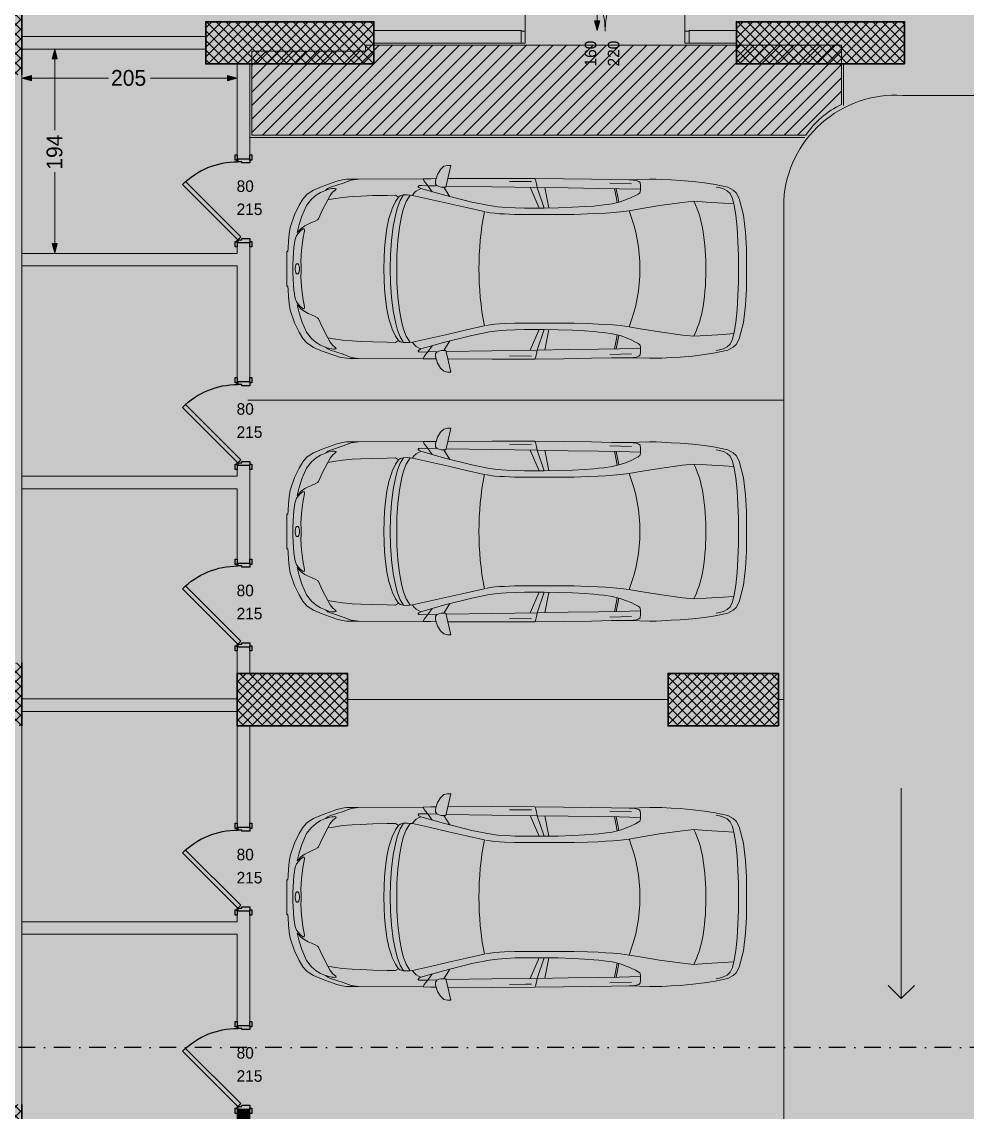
# Model space of a CAD drawing. Header units: millimetres. Extents: x 635850 to 824661, y -5878409 to -5774454.
# Drawn here: x 788154 to 797150, y -5846145 to -5835769 of the extents above; entities that cross this region are included whole.
import ezdxf

# ---------------------------------------------------------------- set-up
doc = ezdxf.new("R2010")
doc.units = ezdxf.units.MM
doc.header["$MEASUREMENT"] = 0
doc.linetypes.add('Dot & Dashed', pattern=[335.138881, 158.75, -88.194444, 0, -88.194437])
for name, color, linetype, lineweight, true_color in [('A - Ndertesa 1 - Veturat_Pen_No__102', 7, 'Continuous', 13, 0xcccccc), ('A - Ndertesa 10 - 2D Drafting_Pen_No__102', 7, 'Continuous', 13, 0xcccccc), ('A - Ndertesa 10 - Dimensionimi Bazik _Pen_No__102', 7, 'Continuous', 13, 0xcccccc), ('A - Ndertesa 10 - Dimensionimi Bazik _Pen_No__82', 7, 'Continuous', 20, 0xaaaaaa), ('A - Ndertesa 10 - Muret_Pen_No__102', 7, 'Continuous', 13, 0xcccccc), ('A - Ndertesa 10 - Prerjet_Pen_No__48', 7, 'Continuous', 25, 0xa80f02), ('A - Ndertesa 10 - Veturat_Pen_No__102', 7, 'Continuous', 13, 0xcccccc), ('A - Ndertesa 10 -Fill Zone_Pen_No__102', 7, 'Continuous', 13, 0xcccccc), ('ARCHICAD Door Markers_Pen_No__112', 7, 'Continuous', 13, 0xd5aaaa)]:
    doc.layers.add(name, color=color, linetype=linetype, lineweight=lineweight, true_color=true_color)
for name, color, linetype in [('A - Ndertesa 10 - 2D Drafting', 7, 'Continuous'), ('A - Ndertesa 10 - Dimensionimi Bazik', 7, 'Continuous'), ('A - Ndertesa 10 - Muret', 7, 'Continuous'), ('A - Ndertesa 10 - Prerjet', 7, 'Continuous'), ('A - Ndertesa 10 - Shtyllat', 7, 'Continuous'), ('ARCHICAD Door Markers', 7, 'Continuous'), ('ARCHICAD Doors', 7, 'Continuous')]:
    doc.layers.add(name, color=color, linetype=linetype)
for name, color, linetype, lineweight in [('A - Ndertesa 10 - 2D Drafting_Pen_No__121', 255, 'Continuous', 0), ('A - Ndertesa 10 - Muret_Pen_No__101', 252, 'Continuous', 13), ('A - Ndertesa 10 - Shtyllat_Pen_No__101', 252, 'Continuous', 13), ('A - Ndertesa 10 - Shtyllat_Pen_No__22', 8, 'Continuous', 35), ('ARCHICAD Doors_Pen_No__101', 252, 'Continuous', 13), ('ARCHICAD Doors_Pen_No__42', 8, 'Continuous', 25)]:
    doc.layers.add(name, color=color, linetype=linetype, lineweight=lineweight)
doc.styles.add('GENERATED_STYLE_1', font='GOTHIC.TTF')
doc.dimstyles.new('GENERATED_STYLE__1', dxfattribs={"dimtxt": 150, "dimasz": 91.78744, "dimexe": 0.18, "dimexo": 0.0625, "dimgap": 0, "dimtad": 0, "dimdec": 0, "dimlfac": 0.1, "dimzin": 0, "dimdsep": 46, "dimtxsty": 'GENERATED_STYLE_1', "dimblk": 'ARROWHEAD_5', "dimblk1": 'ARROWHEAD_5', "dimblk2": 'ARROWHEAD_5', "dimcen": 0.09, "dimse1": 1, "dimse2": 1, "dimclrd": 256, "dimclre": 256, "dimclrt": 256, "dimadec": 0, "dimazin": 0, "dimtfac": 1, "dimtdec": 4, "dimtmove": 0, "dimatfit": 3, "dimfxl": 0, "dimtolj": 1, "dimtzin": 0, "dimarcsym": 0})
doc.dimstyles.new('GENERATED_STYLE__2', dxfattribs={"dimtxt": 150, "dimasz": 91.78744, "dimexe": 0.18, "dimexo": 0.0625, "dimgap": 0, "dimtad": 0, "dimtih": 1, "dimtoh": 1, "dimdec": 0, "dimlfac": 0.1, "dimzin": 0, "dimdsep": 46, "dimtxsty": 'GENERATED_STYLE_1', "dimblk": 'ARROWHEAD_5', "dimblk1": 'ARROWHEAD_5', "dimblk2": 'ARROWHEAD_5', "dimcen": 0.09, "dimse1": 1, "dimse2": 1, "dimclrd": 256, "dimclre": 256, "dimclrt": 256, "dimadec": 0, "dimazin": 0, "dimtfac": 1, "dimtdec": 4, "dimtmove": 0, "dimatfit": 3, "dimfxl": 0, "dimtolj": 1, "dimtzin": 0, "dimarcsym": 0})
pattern_1 = [(45, (664183.82, -5827429.525), (-45.96194, 45.96194), []), (135, (664183.82, -5827429.525), (45.96194, 45.96194), [])]

# ---------------------------------------------------------------- blocks, each defined once
blk = doc.blocks.new('Wall_313', base_point=(787904, -5876559))
at = {"layer": 'A - Ndertesa 10 - Muret_Pen_No__101', "color": 252, "linetype": 'Continuous', "lineweight": 13, "flags": 128}
for points in [[(788154, -5841869), (788154, -5836272)], [(788154, -5846070), (788154, -5842469)]]:
    blk.add_lwpolyline(points, dxfattribs=at)
blk = doc.blocks.new('Double Door 25_2')
at = {"layer": 'ARCHICAD Doors_Pen_No__101', "color": 252, "linetype": 'Continuous', "lineweight": 13}
for p, q in [((-760, 0), (-760, 760)), ((760, 0), (760, 760)), ((-800, 5), (-837, 5)), ((-800, 5), (-837, 5)), ((-800, 0), (-800, 5)), ((-800, 0), (-800, 5)), ((-760, 0), (-800, 0)), ((-800, 0), (-800, -115)), ((-800, -115), (-800, 0)), ((-800, -115), (-800, 0)), ((-760, -115), (-760, 0)), ((800, 0), (760, 0)), ((760, 0), (760, -115)), ((800, 0), (800, 5)), ((800, 0), (800, 5)), ((800, 5), (837, 5)), ((800, 5), (837, 5)), ((800, -115), (800, 0)), ((800, -115), (800, 0)), ((800, -115), (800, 0)), ((-800, -115), (-837, -115)), ((-800, -115), (-837, -115)), ((-800, -115), (-760, -115)), ((760, -115), (800, -115)), ((800, -115), (837, -115)), ((800, -115), (837, -115))]:
    blk.add_line(p, q, dxfattribs=at)
for centre, start, end in [((-760, 0), 0, 90), ((760, 0), 90, 180)]:
    blk.add_arc(centre, 760, start, end, dxfattribs=at)
blk = doc.blocks.new('D Marker 25_26')
at = {"layer": 'ARCHICAD Door Markers_Pen_No__112', "color": 9, "lineweight": 13, "true_color": 0xd5aaaa, "char_height": 110, "attachment_point": 7, "rotation": 270, "style": 'GENERATED_STYLE_1'}
for s, insert in [('\\A1;{\\pql;\\pt0;\\fCentury Gothic|b0|i0|c0|p34;220\\fCentury Gothic|b0|i0|c0|p34;\\A1{\\H.66x;\\S^  ;}\\fCentury Gothic|b0|i0|c0|p34;\\fCentury Gothic|b0|i0|c0|p34;}', (-168, 222)), ('\\A1;{\\pql;\\pt0;\\fCentury Gothic|b0|i0|c0|p34;160\\fCentury Gothic|b0|i0|c0|p34;\\A1{\\H.66x;\\S^  ;}\\fCentury Gothic|b0|i0|c0|p34;\\fCentury Gothic|b0|i0|c0|p34;}', (52, 222))]:
    blk.add_mtext(s, dxfattribs=dict(at, insert=insert))
blk = doc.blocks.new('Wall_325', base_point=(796410, -5835972))
at = {"layer": 'A - Ndertesa 10 - Muret_Pen_No__102', "linetype": 'Continuous', "lineweight": 0, "true_color": 0xcccccc}
for points in [[(791504, -5835852), (791504, -5835972), (792904, -5835972), (792904, -5835852)], [(794504, -5835972), (794954, -5835972), (794954, -5835852), (794504, -5835852)]]:
    blk.add_hatch(color=254, dxfattribs=at).paths.add_polyline_path(points)
at = {"layer": 'A - Ndertesa 10 - Muret_Pen_No__101', "color": 252, "linetype": 'Continuous', "lineweight": 13}
for p, q in [((792904, -5835852), (792867, -5835852)), ((792904, -5835857), (792904, -5835852)), ((792904, -5835972), (792904, -5835857)), ((794504, -5835852), (794541, -5835852)), ((794504, -5835857), (794504, -5835852)), ((794504, -5835972), (794504, -5835857)), ((792904, -5835972), (792867, -5835972)), ((794504, -5835972), (794541, -5835972))]:
    blk.add_line(p, q, dxfattribs=at)
at = {"layer": 'A - Ndertesa 10 - Muret_Pen_No__101', "color": 252, "linetype": 'Continuous', "lineweight": 13, "flags": 128}
for points in [[(792904, -5835852), (791504, -5835852)], [(794954, -5835852), (794504, -5835852)], [(791504, -5835972), (792904, -5835972)], [(794504, -5835972), (794954, -5835972)]]:
    blk.add_lwpolyline(points, dxfattribs=at)
at = {"layer": 'ARCHICAD Door Markers', "color": 161, "lineweight": 25, "true_color": 0x40a5ff, "rotation": 180}
blk.add_blockref('D Marker 25_26', (793704, -5835972), dxfattribs=at)
at = {"layer": 'ARCHICAD Doors', "color": 21, "linetype": 'Continuous', "lineweight": 18, "true_color": 0xff9955, "xscale": -1, "zscale": 1000}
blk.add_blockref('Double Door 25_2', (793704, -5835857), dxfattribs=at)
blk = doc.blocks.new('Door 25_5')
at = {"layer": 'ARCHICAD Doors_Pen_No__101', "color": 252, "linetype": 'Continuous', "lineweight": 13}
for p, q in [((-400, 5), (-437, 5)), ((-400, 5), (-437, 5)), ((-400, 0), (-400, 5)), ((-400, 0), (-400, 5)), ((-400, -115), (-400, 0)), ((-400, -115), (-400, 0)), ((400, 0), (400, 5)), ((400, 0), (400, 5)), ((400, 5), (437, 5)), ((400, 5), (437, 5)), ((400, -115), (400, 0)), ((400, -115), (400, 0)), ((-400, -115), (-437, -115)), ((-400, -115), (-437, -115)), ((400, -115), (437, -115)), ((400, -115), (437, -115))]:
    blk.add_line(p, q, dxfattribs=at)
at = {"layer": 'ARCHICAD Doors_Pen_No__42', "color": 8, "linetype": 'Continuous', "lineweight": 25}
for p, q in [((-182, 498), (-154, 526)), ((-154, 526), (372, 0)), ((344, -28), (-182, 498)), ((-387, 24), (-437, 24)), ((-437, 24), (-437, 5)), ((-437, 5), (-387, 5)), ((-375, 5), (-400, 5)), ((-400, 5), (-400, 0)), ((-400, 0), (-375, 0)), ((-372, 0), (-400, 0)), ((-400, 0), (-400, -115)), ((-387, 5), (-387, 24)), ((-375, 0), (-375, 5)), ((-372, -40), (-372, 0)), ((372, 0), (344, -28)), ((400, 0), (372, 0)), ((372, 0), (372, -40)), ((400, 5), (375, 5)), ((375, 5), (375, 0)), ((375, 0), (400, 0)), ((437, 24), (387, 24)), ((387, 24), (387, 5)), ((387, 5), (437, 5)), ((400, 0), (400, 5)), ((400, -115), (400, 0)), ((437, 5), (437, 24)), ((-360, -40), (-372, -40)), ((-360, -115), (-360, -40)), ((372, -40), (360, -40)), ((360, -40), (360, -115)), ((-387, -115), (-437, -115)), ((-437, -115), (-437, -134)), ((-437, -134), (-387, -134)), ((-400, -115), (-360, -115)), ((-387, -134), (-387, -115)), ((360, -115), (400, -115)), ((437, -115), (387, -115)), ((387, -115), (387, -134)), ((387, -134), (437, -134)), ((437, -134), (437, -115))]:
    blk.add_line(p, q, dxfattribs=at)
blk.add_arc((372, 0), 744, 135, 180, dxfattribs=at)
blk = doc.blocks.new('D Marker 25_13')
at = {"layer": 'ARCHICAD Door Markers_Pen_No__112', "color": 9, "lineweight": 13, "true_color": 0xd5aaaa, "char_height": 110, "attachment_point": 7, "rotation": 90, "style": 'GENERATED_STYLE_1'}
for s, insert in [('\\A1;{\\pql;\\pt0;\\fCentury Gothic|b0|i0|c0|p34;215\\fCentury Gothic|b0|i0|c0|p34;\\A1{\\H.66x;\\S^  ;}\\fCentury Gothic|b0|i0|c0|p34;\\fCentury Gothic|b0|i0|c0|p34;}', (168, -126)), ('\\A1;{\\pql;\\pt0;\\fCentury Gothic|b0|i0|c0|p34;80\\fCentury Gothic|b0|i0|c0|p34;\\A1{\\H.66x;\\S^  ;}\\fCentury Gothic|b0|i0|c0|p34;\\fCentury Gothic|b0|i0|c0|p34;}', (-52, -126))]:
    blk.add_mtext(s, dxfattribs=dict(at, insert=insert))
blk = doc.blocks.new('Wall_330', base_point=(790204, -5836029))
at = {"layer": 'A - Ndertesa 10 - Muret_Pen_No__102', "linetype": 'Continuous', "lineweight": 0, "true_color": 0xcccccc}
for points in [[(790324, -5836169), (790204, -5836169), (790204, -5837072), (790324, -5837072)], [(790324, -5837872), (790204, -5837872), (790204, -5839192), (790324, -5839192)], [(790324, -5839992), (790204, -5839992), (790204, -5840919), (790324, -5840919)], [(790204, -5841969), (790324, -5841969), (790324, -5841719), (790204, -5841719)], [(790324, -5842469), (790204, -5842469), (790204, -5843432), (790324, -5843432)], [(790324, -5844232), (790204, -5844232), (790204, -5845319), (790324, -5845319)], [(790204, -5846219), (790324, -5846219), (790324, -5846119), (790204, -5846119)]]:
    blk.add_hatch(color=254, dxfattribs=at).paths.add_polyline_path(points)
at = {"layer": 'A - Ndertesa 10 - Muret_Pen_No__101', "color": 252, "linetype": 'Continuous', "lineweight": 13}
for p, q in [((790204, -5837072), (790204, -5837035)), ((790209, -5837072), (790204, -5837072)), ((790324, -5837072), (790209, -5837072)), ((790324, -5837072), (790324, -5837035)), ((790204, -5837872), (790204, -5837909)), ((790209, -5837872), (790204, -5837872)), ((790324, -5837872), (790209, -5837872)), ((790324, -5837872), (790324, -5837909)), ((790204, -5839192), (790204, -5839155)), ((790209, -5839192), (790204, -5839192)), ((790324, -5839192), (790209, -5839192)), ((790324, -5839192), (790324, -5839155)), ((790204, -5839992), (790204, -5840029)), ((790209, -5839992), (790204, -5839992)), ((790324, -5839992), (790209, -5839992)), ((790324, -5839992), (790324, -5840029)), ((790204, -5840919), (790204, -5840882)), ((790324, -5840919), (790324, -5840882)), ((790209, -5840919), (790204, -5840919)), ((790324, -5840919), (790209, -5840919)), ((790204, -5841719), (790204, -5841756)), ((790209, -5841719), (790204, -5841719)), ((790324, -5841719), (790209, -5841719)), ((790324, -5841719), (790324, -5841756)), ((790204, -5843432), (790204, -5843395)), ((790324, -5843432), (790324, -5843395)), ((790209, -5843432), (790204, -5843432)), ((790324, -5843432), (790209, -5843432)), ((790204, -5844232), (790204, -5844269)), ((790209, -5844232), (790204, -5844232)), ((790324, -5844232), (790209, -5844232)), ((790324, -5844232), (790324, -5844269)), ((790204, -5845319), (790204, -5845282)), ((790209, -5845319), (790204, -5845319)), ((790324, -5845319), (790209, -5845319)), ((790324, -5845319), (790324, -5845282)), ((790204, -5846119), (790204, -5846156)), ((790209, -5846119), (790204, -5846119)), ((790324, -5846119), (790209, -5846119)), ((790324, -5846119), (790324, -5846156))]:
    blk.add_line(p, q, dxfattribs=at)
at = {"layer": 'A - Ndertesa 10 - Muret_Pen_No__101', "color": 252, "linetype": 'Continuous', "lineweight": 13, "flags": 128}
for points in [[(790204, -5836169), (790204, -5837072)], [(790324, -5837072), (790324, -5836169)], [(790204, -5837872), (790204, -5837972)], [(790324, -5839192), (790324, -5837872)], [(790204, -5838092), (790204, -5839192)], [(790204, -5839992), (790204, -5840092)], [(790324, -5840919), (790324, -5839992)], [(790204, -5840212), (790204, -5840919)], [(790204, -5841719), (790204, -5841969)], [(790324, -5841969), (790324, -5841719)], [(790204, -5842469), (790204, -5843432)], [(790324, -5843432), (790324, -5842469)], [(790204, -5844232), (790204, -5844332)], [(790324, -5845319), (790324, -5844232)], [(790204, -5844452), (790204, -5845319)], [(790204, -5846119), (790204, -5846219)], [(790324, -5846219), (790324, -5846119)]]:
    blk.add_lwpolyline(points, dxfattribs=at)
at = {"layer": 'ARCHICAD Door Markers', "color": 161, "lineweight": 25, "true_color": 0x40a5ff, "rotation": 270}
for p in [(790324, -5837472), (790324, -5839592), (790324, -5841319), (790324, -5843832), (790324, -5845719)]:
    blk.add_blockref('D Marker 25_13', p, dxfattribs=at)
at = {"layer": 'ARCHICAD Doors', "color": 7, "linetype": 'Continuous', "lineweight": 13, "xscale": -1, "zscale": 1000, "rotation": 90}
for p in [(790209, -5837472), (790209, -5839592), (790209, -5841319), (790209, -5843832), (790209, -5845719)]:
    blk.add_blockref('Door 25_5', p, dxfattribs=at)
blk = doc.blocks.new('Wall_331', base_point=(790204, -5837972))
at = {"layer": 'A - Ndertesa 10 - Muret_Pen_No__102', "linetype": 'Continuous', "lineweight": 0, "true_color": 0xcccccc}
blk.add_hatch(color=254, dxfattribs=at).paths.add_polyline_path([(790204, -5837972), (788154, -5837972), (788154, -5838092), (790204, -5838092)])
at = {"layer": 'A - Ndertesa 10 - Muret_Pen_No__101', "color": 252, "linetype": 'Continuous', "lineweight": 13, "flags": 128}
for points in [[(790204, -5837972), (788154, -5837972)], [(788154, -5837972), (788154, -5838092)], [(788154, -5838092), (790204, -5838092)]]:
    blk.add_lwpolyline(points, dxfattribs=at)
blk = doc.blocks.new('Wall_332', base_point=(790204, -5840092))
at = {"layer": 'A - Ndertesa 10 - Muret_Pen_No__102', "linetype": 'Continuous', "lineweight": 0, "true_color": 0xcccccc}
blk.add_hatch(color=254, dxfattribs=at).paths.add_polyline_path([(790204, -5840092), (788154, -5840092), (788154, -5840212), (790204, -5840212)])
at = {"layer": 'A - Ndertesa 10 - Muret_Pen_No__101', "color": 252, "linetype": 'Continuous', "lineweight": 13, "flags": 128}
for points in [[(790204, -5840092), (788154, -5840092)], [(788154, -5840092), (788154, -5840212)], [(788154, -5840212), (790204, -5840212)]]:
    blk.add_lwpolyline(points, dxfattribs=at)
blk = doc.blocks.new('Wall_333', base_point=(790204, -5842212))
at = {"layer": 'A - Ndertesa 10 - Muret_Pen_No__102', "linetype": 'Continuous', "lineweight": 0, "true_color": 0xcccccc}
blk.add_hatch(color=254, dxfattribs=at).paths.add_polyline_path([(790204, -5842212), (788154, -5842212), (788154, -5842332), (790204, -5842332)])
at = {"layer": 'A - Ndertesa 10 - Muret_Pen_No__101', "color": 252, "linetype": 'Continuous', "lineweight": 13, "flags": 128}
for points in [[(790204, -5842212), (788154, -5842212)], [(788154, -5842332), (790204, -5842332)]]:
    blk.add_lwpolyline(points, dxfattribs=at)
blk = doc.blocks.new('Wall_334', base_point=(790204, -5844332))
at = {"layer": 'A - Ndertesa 10 - Muret_Pen_No__102', "linetype": 'Continuous', "lineweight": 0, "true_color": 0xcccccc}
blk.add_hatch(color=254, dxfattribs=at).paths.add_polyline_path([(790204, -5844332), (788154, -5844332), (788154, -5844452), (790204, -5844452)])
at = {"layer": 'A - Ndertesa 10 - Muret_Pen_No__101', "color": 252, "linetype": 'Continuous', "lineweight": 13, "flags": 128}
for points in [[(790204, -5844332), (788154, -5844332)], [(788154, -5844332), (788154, -5844452)], [(788154, -5844452), (790204, -5844452)]]:
    blk.add_lwpolyline(points, dxfattribs=at)
blk = doc.blocks.new('Wall_356', base_point=(789904, -5836029))
at = {"layer": 'A - Ndertesa 10 - Muret_Pen_No__102', "linetype": 'Continuous', "lineweight": 0, "true_color": 0xcccccc}
blk.add_hatch(color=254, dxfattribs=at).paths.add_polyline_path([(789904, -5835909), (788154, -5835909), (788154, -5836029), (789904, -5836029)])
at = {"layer": 'A - Ndertesa 10 - Muret_Pen_No__101', "color": 252, "linetype": 'Continuous', "lineweight": 13, "flags": 128}
for points in [[(789904, -5835909), (788154, -5835909)], [(788154, -5836029), (789904, -5836029)]]:
    blk.add_lwpolyline(points, dxfattribs=at)
blk = doc.blocks.new('Column_354', base_point=(790704, -5835969))
at = {"layer": 'A - Ndertesa 10 - Shtyllat_Pen_No__101', "linetype": 'Continuous', "lineweight": 13}
h = blk.add_hatch(dxfattribs=at)
h.set_pattern_fill('Concrete_Block', color=252, style=0, pattern_type=2)
h.set_pattern_definition(pattern_1)
h.paths.add_polyline_path([(791504, -5836169), (791504, -5835769), (789904, -5835769), (789904, -5836169)])
at = {"layer": 'A - Ndertesa 10 - Shtyllat_Pen_No__22', "color": 8, "linetype": 'Continuous', "lineweight": 35, "flags": 128}
blk.add_lwpolyline([(791504, -5836169), (791504, -5835769), (789904, -5835769), (789904, -5836169)], close=True, dxfattribs=at)
blk = doc.blocks.new('Column_356', base_point=(795754, -5835969))
at = {"layer": 'A - Ndertesa 10 - Shtyllat_Pen_No__101', "linetype": 'Continuous', "lineweight": 13}
h = blk.add_hatch(dxfattribs=at)
h.set_pattern_fill('Concrete_Block', color=252, style=0, pattern_type=2)
h.set_pattern_definition(pattern_1)
h.paths.add_polyline_path([(796554, -5836169), (796554, -5835769), (794954, -5835769), (794954, -5836169)])
at = {"layer": 'A - Ndertesa 10 - Shtyllat_Pen_No__22', "color": 8, "linetype": 'Continuous', "lineweight": 35, "flags": 128}
blk.add_lwpolyline([(796554, -5836169), (796554, -5835769), (794954, -5835769), (794954, -5836169)], close=True, dxfattribs=at)
blk = doc.blocks.new('Column_358', base_point=(790729, -5842219))
at = {"layer": 'A - Ndertesa 10 - Shtyllat_Pen_No__101', "linetype": 'Continuous', "lineweight": 13}
h = blk.add_hatch(dxfattribs=at)
h.set_pattern_fill('Concrete_Block', color=252, style=0, pattern_type=2)
h.set_pattern_definition(pattern_1)
h.paths.add_polyline_path([(791254, -5842469), (791254, -5841969), (790204, -5841969), (790204, -5842469)])
at = {"layer": 'A - Ndertesa 10 - Shtyllat_Pen_No__22', "color": 8, "linetype": 'Continuous', "lineweight": 35, "flags": 128}
blk.add_lwpolyline([(791254, -5842469), (791254, -5841969), (790204, -5841969), (790204, -5842469)], close=True, dxfattribs=at)
blk = doc.blocks.new('Column_359', base_point=(794829, -5842219))
at = {"layer": 'A - Ndertesa 10 - Shtyllat_Pen_No__101', "linetype": 'Continuous', "lineweight": 13}
h = blk.add_hatch(dxfattribs=at)
h.set_pattern_fill('Concrete_Block', color=252, style=0, pattern_type=2)
h.set_pattern_definition(pattern_1)
h.paths.add_polyline_path([(795354, -5842469), (795354, -5841969), (794304, -5841969), (794304, -5842469)])
at = {"layer": 'A - Ndertesa 10 - Shtyllat_Pen_No__22', "color": 8, "linetype": 'Continuous', "lineweight": 35, "flags": 128}
blk.add_lwpolyline([(795354, -5842469), (795354, -5841969), (794304, -5841969), (794304, -5842469)], close=True, dxfattribs=at)
blk = doc.blocks.new('Column_383', base_point=(788029, -5842169))
at = {"layer": 'A - Ndertesa 10 - Shtyllat_Pen_No__101', "linetype": 'Continuous', "lineweight": 13}
h = blk.add_hatch(dxfattribs=at)
h.set_pattern_fill('Concrete_Block', color=252, style=0, pattern_type=2)
h.set_pattern_definition(pattern_1)
h.paths.add_polyline_path([(787904, -5841869), (787904, -5842469), (788154, -5842469), (788154, -5841869)])
at = {"layer": 'A - Ndertesa 10 - Shtyllat_Pen_No__22', "color": 8, "linetype": 'Continuous', "lineweight": 35, "flags": 128}
for points in [[(787904, -5841869), (787904, -5842469)], [(788154, -5842469), (788154, -5841869)]]:
    blk.add_lwpolyline(points, dxfattribs=at)
blk = doc.blocks.new('Column_384', base_point=(788029, -5846370))
at = {"layer": 'A - Ndertesa 10 - Shtyllat_Pen_No__101', "linetype": 'Continuous', "lineweight": 13}
h = blk.add_hatch(dxfattribs=at)
h.set_pattern_fill('Concrete_Block', color=252, style=0, pattern_type=2)
h.set_pattern_definition(pattern_1)
h.paths.add_polyline_path([(787904, -5846070), (787904, -5846670), (788154, -5846670), (788154, -5846070)])
at = {"layer": 'A - Ndertesa 10 - Shtyllat_Pen_No__22', "color": 8, "linetype": 'Continuous', "lineweight": 35, "flags": 128}
for points in [[(787904, -5846070), (787904, -5846670)], [(788154, -5846670), (788154, -5846070)]]:
    blk.add_lwpolyline(points, dxfattribs=at)
blk = doc.blocks.new('Column_410', base_point=(788029, -5835972))
at = {"layer": 'A - Ndertesa 10 - Shtyllat_Pen_No__101', "linetype": 'Continuous', "lineweight": 13}
h = blk.add_hatch(dxfattribs=at)
h.set_pattern_fill('Concrete_Block', color=252, style=0, pattern_type=2)
h.set_pattern_definition(pattern_1)
h.paths.add_polyline_path([(787904, -5835672), (787904, -5836272), (788154, -5836272), (788154, -5835672)])
at = {"layer": 'A - Ndertesa 10 - Shtyllat_Pen_No__22', "color": 8, "linetype": 'Continuous', "lineweight": 35, "flags": 128}
for points in [[(787904, -5835672), (787904, -5836272)], [(788154, -5836272), (788154, -5835672)]]:
    blk.add_lwpolyline(points, dxfattribs=at)
blk = doc.blocks.new('Car 05 25')
at = {"layer": 'A - Ndertesa 1 - Veturat_Pen_No__102', "color": 254, "linetype": 'Continuous', "lineweight": 13, "true_color": 0xcccccc}
for p, q in [((129, 820), (139, 832)), ((139, 832), (165, 840)), ((165, 840), (195, 844)), ((195, 844), (231, 846)), ((1120, 833), (1115, 809)), ((1121, 838), (1120, 836)), ((1120, 836), (1120, 833)), ((1130, 859), (1121, 838)), ((1163, 830), (1220, 829)), ((1220, 829), (1370, 831)), ((1958, 858), (1977, 777)), ((2075, 836), (2068, 858)), ((2075, 809), (2075, 836)), ((2167, 814), (2182, 834)), ((2182, 834), (2193, 856)), ((2808, 853), (2877, 843)), ((2877, 843), (2954, 814)), ((2904, 833), (2905, 833)), ((-701, 743), (-729, 716)), ((-665, 761), (-701, 743)), ((-627, 772), (-665, 761)), ((-595, 778), (-627, 772)), ((125, 791), (129, 820)), ((126, 744), (125, 791)), ((327, 762), (125, 756)), ((132, 723), (126, 744)), ((211, 809), (418, 816)), ((522, 765), (327, 762)), ((355, 762), (339, 683)), ((373, 763), (357, 683)), ((814, 769), (522, 765)), ((1109, 774), (814, 769)), ((1036, 773), (997, 579)), ((1042, 578), (1108, 774)), ((1173, 775), (1090, 578)), ((1115, 809), (1109, 774)), ((1109, 774), (1538, 780)), ((1538, 780), (1975, 786)), ((1939, 686), (1996, 777)), ((1977, 777), (2020, 777)), ((2000, 702), (2214, 763)), ((2020, 777), (2044, 783)), ((2044, 783), (2063, 792)), ((2063, 792), (2070, 800)), ((2069, 788), (2065, 794)), ((2069, 788), (2148, 790)), ((2070, 800), (2075, 809)), ((2107, 732), (2148, 790)), ((2148, 790), (2167, 814)), ((2148, 790), (2206, 792)), ((2206, 792), (2227, 791)), ((2227, 770), (2214, 763)), ((2214, 763), (2238, 752)), ((2227, 791), (2233, 790)), ((2234, 774), (2227, 770)), ((2233, 790), (2238, 787)), ((2238, 777), (2234, 774)), ((2241, 784), (2238, 787)), ((2238, 777), (2241, 781)), ((2238, 752), (2259, 740)), ((2241, 781), (2241, 784)), ((2259, 740), (2269, 731)), ((2269, 731), (2279, 722)), ((2954, 814), (3076, 775)), ((3022, 758), (3024, 762)), ((3024, 754), (3022, 758)), ((3024, 762), (3035, 765)), ((3038, 743), (3024, 754)), ((3035, 765), (3047, 764)), ((3051, 731), (3038, 743)), ((3047, 764), (3061, 763)), ((3065, 715), (3051, 731)), ((3061, 763), (3090, 757)), ((3100, 763), (3076, 775)), ((3090, 757), (3108, 751)), ((3114, 753), (3100, 763)), ((3108, 751), (3123, 746)), ((3123, 746), (3114, 753)), ((3170, 727), (3123, 746)), ((3212, 701), (3170, 727)), ((-768, 602), (-751, 670)), ((-764, 617), (-666, 624)), ((-729, 716), (-751, 670)), ((-666, 624), (-501, 634)), ((-501, 634), (-383, 642)), ((-383, 642), (-274, 631)), ((-274, 631), (-56, 601)), ((147, 711), (132, 723)), ((171, 697), (147, 711)), ((213, 677), (171, 697)), ((266, 655), (213, 677)), ((319, 636), (266, 655)), ((393, 618), (319, 636)), ((339, 683), (330, 634)), ((357, 683), (347, 629)), ((1730, 634), (1562, 601)), ((2000, 702), (1730, 634)), ((1953, 621), (2122, 660)), ((2122, 660), (2294, 698)), ((2279, 722), (2294, 698)), ((2294, 698), (2317, 701)), ((2294, 698), (2294, 698)), ((2317, 701), (2346, 703)), ((2355, 640), (2317, 701)), ((2346, 703), (2379, 702)), ((2380, 575), (2355, 640)), ((2410, 649), (2379, 702)), ((2379, 702), (2411, 694)), ((2436, 583), (2410, 649)), ((2411, 694), (2411, 694)), ((2429, 682), (2411, 694)), ((2429, 682), (2457, 700)), ((2429, 682), (2429, 682)), ((2429, 682), (2457, 640)), ((2457, 700), (2535, 698)), ((2457, 640), (2487, 574)), ((2535, 698), (2535, 698)), ((2535, 698), (2673, 696)), ((2673, 696), (2787, 691)), ((2787, 691), (2868, 687)), ((2868, 687), (2960, 679)), ((2960, 679), (2868, 687)), ((2960, 679), (3047, 666)), ((3047, 666), (3100, 657)), ((3077, 698), (3065, 715)), ((3100, 657), (3077, 698)), ((3153, 554), (3100, 657)), ((3254, 663), (3212, 701)), ((3302, 603), (3254, 663)), ((-768, 602), (-783, 510)), ((-56, 601), (146, 567)), ((146, 567), (233, 552)), ((233, 552), (315, 541)), ((315, 541), (384, 535)), ((384, 535), (454, 530)), ((475, 607), (393, 618)), ((454, 530), (526, 526)), ((521, 602), (475, 607)), ((570, 597), (521, 602)), ((526, 526), (628, 522)), ((653, 591), (570, 597)), ((628, 522), (757, 518)), ((773, 585), (653, 591)), ((907, 580), (773, 585)), ((1042, 578), (907, 580)), ((1228, 578), (1042, 578)), ((1316, 580), (1228, 578)), ((1403, 584), (1316, 580)), ((1323, 518), (1420, 522)), ((1484, 590), (1403, 584)), ((1420, 522), (1467, 524)), ((1467, 524), (1511, 528)), ((1562, 601), (1484, 590)), ((1511, 528), (1554, 533)), ((1554, 533), (1597, 541)), ((1597, 541), (1597, 541)), ((1611, 544), (1780, 582)), ((1780, 582), (1953, 621)), ((2397, 514), (2380, 575)), ((2454, 522), (2436, 583)), ((2478, 401), (2454, 522)), ((2487, 574), (2492, 562)), ((2492, 562), (2518, 477)), ((3190, 476), (3153, 554)), ((3302, 603), (3346, 501)), ((-783, 510), (-795, 391)), ((757, 518), (1323, 518)), ((2419, 396), (2397, 514)), ((2518, 477), (2538, 384)), ((3199, 467), (3190, 476)), ((3221, 454), (3199, 467)), ((3256, 439), (3221, 454)), ((3288, 425), (3256, 439)), ((3319, 408), (3288, 425)), ((3346, 501), (3374, 420)), ((3391, 344), (3374, 420)), ((-795, 391), (-802, 259)), ((2434, 266), (2419, 396)), ((2494, 269), (2478, 401)), ((2538, 384), (2551, 286)), ((3353, 384), (3319, 408)), ((3325, 377), (3321, 370)), ((3321, 370), (3321, 362)), ((3321, 362), (3338, 277)), ((3328, 380), (3325, 377)), ((3338, 379), (3328, 380)), ((3364, 358), (3338, 379)), ((3377, 360), (3353, 384)), ((3397, 316), (3364, 358)), ((3391, 344), (3377, 360)), ((3408, 289), (3397, 316)), ((-802, 259), (-807, 125)), ((2442, 132), (2434, 266)), ((2503, 133), (2494, 269)), ((2551, 286), (2560, 194)), ((3338, 277), (3352, 173)), ((3408, 289), (3414, 267)), ((3414, 267), (3418, 243)), ((3418, 243), (3424, 201)), ((-807, 125), (-808, 0)), ((2444, 0), (2442, 132)), ((2506, 0), (2503, 133)), ((2560, 194), (2564, 101)), ((3352, 173), (3358, 76)), ((3424, 201), (3428, 152)), ((3432, 40), (3428, 152)), ((-807, -125), (-808, 0)), ((2444, 0), (2442, -132)), ((2564, 101), (2566, 0)), ((2564, -101), (2566, 0)), ((3354, 28), (3358, 76)), ((3354, 28), (3354, -1)), ((3354, -28), (3354, 1)), ((3371, 12), (3370, -1)), ((3371, -12), (3370, 1)), ((3372, 24), (3371, 12)), ((3376, 39), (3372, 24)), ((3382, 47), (3376, 39)), ((3386, 48), (3382, 47)), ((3386, 48), (3394, 48)), ((3399, 47), (3394, 48)), ((3404, 39), (3399, 47)), ((3404, 39), (3408, 24)), ((3408, 24), (3410, 8)), ((3410, 8), (3410, 0)), ((3432, 57), (3432, 57)), ((3432, 0), (3432, 40)), ((3432, 0), (3432, -40)), ((2506, 0), (2503, -133)), ((2560, -194), (2564, -101)), ((3352, -173), (3358, -76)), ((3354, -28), (3358, -76)), ((3372, -24), (3371, -12)), ((3376, -39), (3372, -24)), ((3382, -47), (3376, -39)), ((3386, -48), (3382, -47)), ((3386, -48), (3394, -48)), ((3399, -47), (3394, -48)), ((3404, -39), (3399, -47)), ((3404, -39), (3408, -24)), ((3408, -24), (3410, -8)), ((3410, -8), (3410, 0)), ((3432, -40), (3428, -152)), ((3432, -57), (3432, -57)), ((-802, -259), (-807, -125)), ((2442, -132), (2434, -266)), ((2503, -133), (2494, -269)), ((2551, -286), (2560, -194)), ((3338, -277), (3352, -173)), ((3418, -243), (3424, -201)), ((3424, -201), (3428, -152)), ((-795, -391), (-802, -259)), ((2434, -266), (2419, -396)), ((2494, -269), (2478, -401)), ((2538, -384), (2551, -286)), ((3321, -362), (3338, -277)), ((3408, -289), (3397, -316)), ((3408, -289), (3414, -267)), ((3414, -267), (3418, -243)), ((-783, -510), (-795, -391)), ((2419, -396), (2397, -514)), ((2478, -401), (2454, -522)), ((2518, -477), (2538, -384)), ((3319, -408), (3288, -425)), ((3353, -384), (3319, -408)), ((3321, -370), (3321, -362)), ((3325, -377), (3321, -370)), ((3328, -380), (3325, -377)), ((3338, -379), (3328, -380)), ((3364, -358), (3338, -379)), ((3377, -360), (3353, -384)), ((3397, -316), (3364, -358)), ((3391, -344), (3374, -420)), ((3391, -344), (3377, -360)), ((-768, -602), (-783, -510)), ((628, -522), (757, -518)), ((757, -518), (1323, -518)), ((1323, -518), (1420, -522)), ((2397, -514), (2380, -575)), ((2492, -562), (2518, -477)), ((3190, -476), (3153, -554)), ((3199, -467), (3190, -476)), ((3221, -454), (3199, -467)), ((3256, -439), (3221, -454)), ((3288, -425), (3256, -439)), ((3302, -603), (3346, -501)), ((3346, -501), (3374, -420)), ((-768, -602), (-751, -670)), ((-764, -617), (-666, -624)), ((-274, -631), (-56, -601)), ((-56, -601), (146, -567)), ((146, -567), (233, -552)), ((233, -552), (315, -541)), ((315, -541), (384, -535)), ((393, -618), (319, -636)), ((384, -535), (454, -530)), ((475, -607), (393, -618)), ((454, -530), (526, -526)), ((521, -602), (475, -607)), ((570, -597), (521, -602)), ((526, -526), (628, -522)), ((653, -591), (570, -597)), ((773, -585), (653, -591)), ((907, -580), (773, -585)), ((1042, -578), (907, -580)), ((1036, -773), (997, -579)), ((1042, -578), (1108, -774)), ((1228, -578), (1042, -578)), ((1173, -775), (1090, -578)), ((1316, -580), (1228, -578)), ((1403, -584), (1316, -580)), ((1484, -590), (1403, -584)), ((1420, -522), (1467, -524)), ((1467, -524), (1511, -528)), ((1562, -601), (1484, -590)), ((1511, -528), (1554, -533)), ((1554, -533), (1597, -541)), ((1730, -634), (1562, -601)), ((1597, -541), (1597, -541)), ((1611, -544), (1780, -582)), ((1780, -582), (1953, -621)), ((1953, -621), (2122, -660)), ((2380, -575), (2355, -640)), ((2436, -583), (2410, -649)), ((2454, -522), (2436, -583)), ((2457, -640), (2487, -574)), ((2487, -574), (2492, -562)), ((3153, -554), (3100, -657)), ((3302, -603), (3254, -663)), ((-729, -716), (-751, -670)), ((-701, -743), (-729, -716)), ((-666, -624), (-501, -634)), ((-501, -634), (-383, -642)), ((-383, -642), (-274, -631)), ((132, -723), (126, -744)), ((147, -711), (132, -723)), ((171, -697), (147, -711)), ((213, -677), (171, -697)), ((266, -655), (213, -677)), ((319, -636), (266, -655)), ((339, -683), (330, -634)), ((355, -762), (339, -683)), ((357, -683), (347, -629)), ((373, -763), (357, -683)), ((2000, -702), (1730, -634)), ((1939, -686), (1996, -777)), ((2000, -702), (2214, -763)), ((2122, -660), (2294, -698)), ((2269, -731), (2279, -722)), ((2279, -722), (2294, -698)), ((2294, -698), (2317, -701)), ((2294, -698), (2294, -698)), ((2355, -640), (2317, -701)), ((2317, -701), (2346, -703)), ((2346, -703), (2379, -702)), ((2410, -649), (2379, -702)), ((2379, -702), (2411, -694)), ((2429, -682), (2411, -694)), ((2411, -694), (2411, -694)), ((2429, -682), (2457, -640)), ((2429, -682), (2429, -682)), ((2429, -682), (2457, -700)), ((2457, -700), (2535, -698)), ((2535, -698), (2673, -696)), ((2535, -698), (2535, -698)), ((2673, -696), (2787, -691)), ((2787, -691), (2868, -687)), ((2868, -687), (2960, -679)), ((2960, -679), (2868, -687)), ((2960, -679), (3047, -666)), ((3047, -666), (3100, -657)), ((3065, -715), (3051, -731)), ((3077, -698), (3065, -715)), ((3100, -657), (3077, -698)), ((3212, -701), (3170, -727)), ((3254, -663), (3212, -701)), ((-665, -761), (-701, -743)), ((-627, -772), (-665, -761)), ((-595, -778), (-627, -772)), ((126, -744), (125, -791)), ((327, -762), (125, -756)), ((125, -791), (129, -820)), ((129, -820), (139, -832)), ((211, -809), (418, -816)), ((522, -765), (327, -762)), ((814, -769), (522, -765)), ((1109, -774), (814, -769)), ((1109, -774), (1538, -780)), ((1115, -809), (1109, -774)), ((1120, -833), (1115, -809)), ((1163, -830), (1220, -829)), ((1220, -829), (1370, -831)), ((1538, -780), (1975, -786)), ((1958, -858), (1977, -777)), ((1977, -777), (2020, -777)), ((2020, -777), (2044, -783)), ((2044, -783), (2063, -792)), ((2063, -792), (2070, -800)), ((2069, -788), (2065, -794)), ((2069, -788), (2148, -790)), ((2070, -800), (2075, -809)), ((2075, -809), (2075, -836)), ((2107, -732), (2148, -790)), ((2148, -790), (2167, -814)), ((2148, -790), (2206, -792)), ((2167, -814), (2182, -834)), ((2206, -792), (2227, -791)), ((2214, -763), (2238, -752)), ((2227, -770), (2214, -763)), ((2234, -774), (2227, -770)), ((2227, -791), (2233, -790)), ((2233, -790), (2238, -787)), ((2238, -777), (2234, -774)), ((2238, -752), (2259, -740)), ((2238, -777), (2241, -781)), ((2241, -784), (2238, -787)), ((2241, -781), (2241, -784)), ((2259, -740), (2269, -731)), ((2877, -843), (2954, -814)), ((2954, -814), (3076, -775)), ((3024, -754), (3022, -758)), ((3022, -758), (3024, -762)), ((3038, -743), (3024, -754)), ((3024, -762), (3035, -765)), ((3035, -765), (3047, -764)), ((3051, -731), (3038, -743)), ((3047, -764), (3061, -763)), ((3061, -763), (3090, -757)), ((3100, -763), (3076, -775)), ((3090, -757), (3108, -751)), ((3114, -753), (3100, -763)), ((3108, -751), (3123, -746)), ((3123, -746), (3114, -753)), ((3170, -727), (3123, -746)), ((139, -832), (165, -840)), ((165, -840), (195, -844)), ((195, -844), (231, -846)), ((1120, -836), (1120, -833)), ((1121, -838), (1120, -836)), ((1130, -859), (1121, -838)), ((2075, -836), (2068, -858)), ((2182, -834), (2193, -856)), ((2808, -853), (2877, -843))]:
    blk.add_line(p, q, dxfattribs=at)
at = {"layer": 'A - Ndertesa 1 - Veturat_Pen_No__102', "color": 254, "linetype": 'Continuous', "lineweight": 13, "true_color": 0xcccccc, "flags": 128}
blk.add_lwpolyline([(-483, -817), (-372, -830), (-252, -841), (-168, -845), (-78, -851), (-24, -852), (40, -852), (231, -846), (400, -848), (591, -852), (857, -856), (1130, -859), (1536, -860), (1958, -858), (1929, -983), (1961, -983), (1997, -975), (2027, -945), (2055, -898), (2068, -858), (2120, -857), (2193, -856), (2808, -853), (2856, -853), (2891, -853), (2923, -852), (2945, -849), (2990, -840), (3014, -833), (3154, -783), (3236, -748), (3269, -728), (3299, -706), (3337, -663), (3374, -604), (3418, -513), (3457, -393), (3468, -331), (3474, -264), (3478, -200), (3479, -165), (3490, -165), (3490, 165), (3479, 165), (3478, 200), (3474, 264), (3468, 331), (3457, 393), (3418, 513), (3374, 604), (3337, 663), (3299, 706), (3269, 728), (3236, 748), (3154, 783), (3014, 833), (2990, 840), (2945, 849), (2923, 852), (2891, 853), (2856, 853), (2808, 853), (2193, 856), (2120, 857), (2068, 858), (2055, 898), (2027, 945), (1997, 975), (1961, 983), (1929, 983), (1958, 858), (1536, 860), (1130, 859), (857, 856), (591, 852), (400, 848), (231, 846), (40, 852), (-24, 852), (-78, 851), (-168, 845), (-252, 841), (-372, 830), (-483, 817), (-585, 801), (-706, 776), (-758, 747), (-785, 722), (-815, 668), (-855, 511), (-875, 345), (-883, 195), (-885, 0), (-883, -195), (-875, -345), (-855, -511), (-815, -668), (-785, -722), (-758, -747), (-706, -776), (-585, -801)], close=True, dxfattribs=at)
at = {"layer": 'A - Ndertesa 1 - Veturat_Pen_No__102', "color": 254, "linetype": 'Continuous', "lineweight": 13, "true_color": 0xcccccc}
for centre, radius, start, end in [((493, 218), 973, 154.1545, 170.9117), ((1650, 0), 1520, 158.6992, 201.3008), ((-1245, 0), 2907, 349.2142, 10.7858), ((1856, -2), 2354, 170.8804, 189.9223), ((493, -218), 973, 191.2305, 205.8455)]:
    blk.add_arc(centre, radius, start, end, dxfattribs=at)
blk = doc.blocks.new('Polyline_40', base_point=(796522, -5845063))
at = {"layer": 'A - Ndertesa 10 - 2D Drafting_Pen_No__102', "color": 254, "linetype": 'Continuous', "lineweight": 13, "true_color": 0xcccccc}
for q in [(796397, -5844938), (796647, -5844938)]:
    blk.add_line((796522, -5845063), q, dxfattribs=at)
at = {"layer": 'A - Ndertesa 10 - 2D Drafting_Pen_No__102', "color": 254, "linetype": 'Continuous', "lineweight": 13, "true_color": 0xcccccc, "flags": 128}
blk.add_lwpolyline([(796522, -5845063), (796522, -5843063)], dxfattribs=at)
blk = doc.blocks.new('*D1776', base_point=(664184, -5827430))
at = {"layer": 'A - Ndertesa 10 - Dimensionimi Bazik _Pen_No__102', "linetype": 'Continuous', "lineweight": 13, "true_color": 0xcccccc}
for points in [[(793629, -5828499), (793604, -5828592), (793654, -5828592)], [(793629, -5835852), (793654, -5835759), (793604, -5835759)]]:
    blk.add_hatch(color=254, dxfattribs=at).paths.add_polyline_path(points)
at = {"layer": 'A - Ndertesa 10 - Dimensionimi Bazik _Pen_No__102', "color": 254, "linetype": 'Continuous', "lineweight": 13, "true_color": 0xcccccc}
for p, q in [((793629, -5828499), (793604, -5828592)), ((793629, -5828499), (793654, -5828592)), ((793654, -5828592), (793604, -5828592)), ((793629, -5831976), (793629, -5828592)), ((793629, -5835759), (793629, -5832375)), ((793604, -5835759), (793654, -5835759)), ((793629, -5835852), (793604, -5835759)), ((793629, -5835852), (793654, -5835759))]:
    blk.add_line(p, q, dxfattribs=at)
at = {"layer": 'A - Ndertesa 10 - Dimensionimi Bazik _Pen_No__82', "color": 253, "lineweight": 20, "true_color": 0xaaaaaa, "insert": (793704, -5832351), "char_height": 150, "attachment_point": 7, "rotation": 90, "style": 'GENERATED_STYLE_1'}
blk.add_mtext('\\A1;{\\pql;\\fCentury Gothic|b0|i0|c0|p34;735}', dxfattribs=at)
blk = doc.blocks.new('ARROWHEAD_5')
at = {"linetype": 'Continuous', "lineweight": 0}
blk.add_hatch(color=0, dxfattribs=at).paths.add_polyline_path([(-1, 0.2679), (0, 0), (-1, -0.2679)])
at = {"color": 0, "linetype": 'Continuous', "lineweight": 0}
blk.add_line((0, 0), (-1, 0), dxfattribs=at)
blk = doc.blocks.new('*D1777', base_point=(664184, -5827430))
at = {"layer": 'A - Ndertesa 10 - Dimensionimi Bazik _Pen_No__102', "linetype": 'Continuous', "lineweight": 13, "true_color": 0xcccccc}
for points in [[(788154, -5833881), (788247, -5833906), (788247, -5833856)], [(796434, -5833881), (796341, -5833856), (796341, -5833906)]]:
    blk.add_hatch(color=254, dxfattribs=at).paths.add_polyline_path(points)
at = {"layer": 'A - Ndertesa 10 - Dimensionimi Bazik _Pen_No__102', "color": 254, "linetype": 'Continuous', "lineweight": 13, "true_color": 0xcccccc}
for p, q in [((788154, -5833881), (788247, -5833856)), ((788247, -5833856), (788247, -5833906)), ((796341, -5833906), (796341, -5833856)), ((796434, -5833881), (796341, -5833856)), ((788154, -5833881), (788247, -5833906)), ((788247, -5833881), (792094, -5833881)), ((792494, -5833881), (796341, -5833881)), ((796434, -5833881), (796341, -5833906))]:
    blk.add_line(p, q, dxfattribs=at)
at = {"layer": 'A - Ndertesa 10 - Dimensionimi Bazik _Pen_No__82', "color": 253, "lineweight": 20, "true_color": 0xaaaaaa, "insert": (792118, -5833956), "char_height": 150, "attachment_point": 7, "style": 'GENERATED_STYLE_1'}
blk.add_mtext('\\A1;{\\pql;\\fCentury Gothic|b0|i0|c0|p34;828}', dxfattribs=at)
blk = doc.blocks.new('*D1778', base_point=(664184, -5827430))
at = {"layer": 'A - Ndertesa 10 - Dimensionimi Bazik _Pen_No__102', "linetype": 'Continuous', "lineweight": 13, "true_color": 0xcccccc}
for points in [[(788467, -5836029), (788442, -5836123), (788492, -5836123)], [(788467, -5837972), (788492, -5837879), (788442, -5837879)]]:
    blk.add_hatch(color=254, dxfattribs=at).paths.add_polyline_path(points)
at = {"layer": 'A - Ndertesa 10 - Dimensionimi Bazik _Pen_No__102', "color": 254, "linetype": 'Continuous', "lineweight": 13, "true_color": 0xcccccc}
for p, q in [((788467, -5836029), (788442, -5836123)), ((788467, -5836029), (788492, -5836123)), ((788492, -5836123), (788442, -5836123)), ((788467, -5836801), (788467, -5836123)), ((788467, -5837879), (788467, -5837201)), ((788442, -5837879), (788492, -5837879)), ((788467, -5837972), (788442, -5837879)), ((788467, -5837972), (788492, -5837879))]:
    blk.add_line(p, q, dxfattribs=at)
at = {"layer": 'A - Ndertesa 10 - Dimensionimi Bazik _Pen_No__82', "color": 253, "lineweight": 20, "true_color": 0xaaaaaa, "insert": (788542, -5837177), "char_height": 150, "attachment_point": 7, "rotation": 90, "style": 'GENERATED_STYLE_1'}
blk.add_mtext('\\A1;{\\pql;\\fCentury Gothic|b0|i0|c0|p34;194}', dxfattribs=at)
blk = doc.blocks.new('*D1779', base_point=(664184, -5827430))
at = {"layer": 'A - Ndertesa 10 - Dimensionimi Bazik _Pen_No__102', "linetype": 'Continuous', "lineweight": 13, "true_color": 0xcccccc}
for points in [[(788154, -5836305), (788247, -5836330), (788247, -5836280)], [(790204, -5836305), (790111, -5836280), (790111, -5836330)]]:
    blk.add_hatch(color=254, dxfattribs=at).paths.add_polyline_path(points)
at = {"layer": 'A - Ndertesa 10 - Dimensionimi Bazik _Pen_No__102', "color": 254, "linetype": 'Continuous', "lineweight": 13, "true_color": 0xcccccc}
for p, q in [((788154, -5836305), (788247, -5836280)), ((788154, -5836305), (788247, -5836330)), ((788247, -5836280), (788247, -5836330)), ((788247, -5836305), (788979, -5836305)), ((789379, -5836305), (790111, -5836305)), ((790111, -5836330), (790111, -5836280)), ((790204, -5836305), (790111, -5836280)), ((790204, -5836305), (790111, -5836330))]:
    blk.add_line(p, q, dxfattribs=at)
at = {"layer": 'A - Ndertesa 10 - Dimensionimi Bazik _Pen_No__82', "color": 253, "lineweight": 20, "true_color": 0xaaaaaa, "insert": (789003, -5836380), "char_height": 150, "attachment_point": 7, "style": 'GENERATED_STYLE_1'}
blk.add_mtext('\\A1;{\\pql;\\fCentury Gothic|b0|i0|c0|p34;205}', dxfattribs=at)
blk = doc.blocks.new('Cutting Plane_16', base_point=(820951, -5845530))
at = {"layer": 'A - Ndertesa 10 - Prerjet_Pen_No__48', "color": 14, "linetype": 'Dot & Dashed', "lineweight": 25, "true_color": 0xa80f02}
blk.add_line((820801, -5845530), (783937, -5845530), dxfattribs=at)

msp = doc.modelspace()

# ---------------------------------------------------------------- hatches: boundary and pattern name
at = {"layer": 'A - Ndertesa 10 - 2D Drafting_Pen_No__121', "linetype": 'Continuous', "lineweight": 0, "true_color": 0x3f3f3f}
msp.add_hatch(color=250, dxfattribs=at).paths.add_polyline_path([(787904.2, -5876559.4), (821083.7, -5876559.4), (819178.7, -5831123.2, 0.4019928), (816181.3, -5828248.9), (787904.2, -5828248.9)])
at = {"layer": 'A - Ndertesa 10 -Fill Zone_Pen_No__102', "linetype": 'Continuous', "lineweight": 13, "true_color": 0xcccccc}
h = msp.add_hatch(dxfattribs=at)
h.set_pattern_fill('Thermal_Block', color=254, style=0, pattern_type=2)
h.set_pattern_definition([(45, (664183.82, -5827429.525), (-63.63961, 63.63961), [])])
h.paths.add_polyline_path([(790344.2, -5836849.3), (790344.2, -5836049.3), (791424.2, -5836049.3), (791424.2, -5835992.4), (792584.2, -5835992.4), (795954.2, -5835992.4), (795954.2, -5836557, 0.1403265), (795613.5, -5836849.3)])

# ---------------------------------------------------------------- linework, layer by layer
at = {"layer": 'A - Ndertesa 10 - 2D Drafting_Pen_No__102', "color": 254, "linetype": 'Continuous', "lineweight": 13, "true_color": 0xcccccc, "flags": 128}
for points in [[(795974.2, -5836169.3), (795974.2, -5836566.5), (795974.2, -5836469.3)], [(819152.6, -5836469.3), (796534.2, -5836469.3)], [(795604.2, -5836869.3), (790324.2, -5836869.3)], [(795404.2, -5839369.3), (790304.2, -5839369.3)], [(794304.2, -5842219.3), (791254.2, -5842219.3)], [(795354.2, -5842219.3), (795404.2, -5842219.3)]]:
    msp.add_lwpolyline(points, dxfattribs=at)
msp.add_lwpolyline([(795404.2, -5853168.5), (795404.2, -5837469.3, -0.4142136), (796534.2, -5836469.3)], format="xyb", dxfattribs=at)
at = {"layer": 'A - Ndertesa 10 -Fill Zone_Pen_No__102', "color": 254, "linetype": 'Continuous', "lineweight": 13, "true_color": 0xcccccc, "flags": 128}
msp.add_lwpolyline([(790344.2, -5836849.3), (790344.2, -5836049.3), (791424.2, -5836049.3), (791424.2, -5835992.4), (792584.2, -5835992.4), (795954.2, -5835992.4), (795954.2, -5836557, 0.1403265), (795613.5, -5836849.3)], format="xyb", close=True, dxfattribs=at)

# ---------------------------------------------------------------- block references
at = {"layer": 'A - Ndertesa 10 - 2D Drafting', "color": 254, "linetype": 'Continuous', "lineweight": 13, "true_color": 0xcccccc}
msp.add_blockref('Polyline_40', (796522.5, -5845063), dxfattribs=at)
at = {"layer": 'A - Ndertesa 10 - Muret', "color": 252, "lineweight": 13}
for name, p in [('Wall_313', (787904.2, -5876559.4)), ('Wall_325', (796410.3, -5835972.4)), ('Wall_356', (789904.2, -5836029.3)), ('Wall_330', (790204.2, -5836029.3)), ('Wall_331', (790204.2, -5837972.4)), ('Wall_332', (790204.2, -5840092.4)), ('Wall_333', (790204.2, -5842212.4)), ('Wall_334', (790204.2, -5844332.4))]:
    msp.add_blockref(name, p, dxfattribs=at)
at = {"layer": 'A - Ndertesa 10 - Prerjet', "color": 14, "lineweight": 25, "true_color": 0xa80f02}
msp.add_blockref('Cutting Plane_16', (820950.8, -5845529.7), dxfattribs=at)
at = {"layer": 'A - Ndertesa 10 - Shtyllat', "color": 8, "lineweight": 35}
for name, p in [('Column_410', (788029.2, -5835972.4)), ('Column_354', (790704.2, -5835969.3)), ('Column_356', (795754.2, -5835969.3)), ('Column_383', (788029.2, -5842169.3)), ('Column_358', (790729.2, -5842219.3)), ('Column_359', (794829.2, -5842219.3)), ('Column_384', (788029.2, -5846370.3))]:
    msp.add_blockref(name, p, dxfattribs=at)
at = {"layer": 'A - Ndertesa 10 - Veturat_Pen_No__102', "color": 254, "linetype": 'Continuous', "lineweight": 13, "true_color": 0xcccccc, "xscale": -1, "zscale": 1000}
for p in [(794166, -5838119.3), (794166, -5840619.3), (794166, -5844097.3)]:
    msp.add_blockref('Car 05 25', p, dxfattribs=at)

# ---------------------------------------------------------------- dimensions: what is measured, and where the dimension line sits
at = {"layer": 'A - Ndertesa 10 - Dimensionimi Bazik', "color": 254, "linetype": 'Continuous', "lineweight": 13, "true_color": 0xcccccc}
for base, p1, p2, picture, middle in [((793628.7, -5828498.9), (793907.2, -5835852.4), (802167.7, -5828498.9), '*D1776', (793628.7, -5832179.9)), ((788466.6, -5836029.3), (789179.2, -5837972.4), (789029.2, -5836029.3), '*D1778', (788466.6, -5837005.1))]:
    dim = msp.add_linear_dim(base=base, p1=p1, p2=p2, angle=90, dimstyle='GENERATED_STYLE__1', dxfattribs=at)
    dim.commit()
    dim.dimension.update_dxf_attribs({"geometry": picture, "text_midpoint": middle, "dimtype": 160, "text_rotation": 90})
for base, p2, picture, middle in [((796434.2, -5833881.2), (796434.2, -5833976.2), '*D1777', (792290, -5833881.2)), ((790204.2, -5836305.1), (790204.2, -5847998.9), '*D1779', (789174.9, -5836305.1))]:
    dim = msp.add_linear_dim(base=base, p1=(788154.2, -5852404.1), p2=p2, dimstyle='GENERATED_STYLE__2', dxfattribs=at)
    dim.commit()
    dim.dimension.update_dxf_attribs({"geometry": picture, "text_midpoint": middle, "dimtype": 160})

doc.saveas('drawing.dxf')
